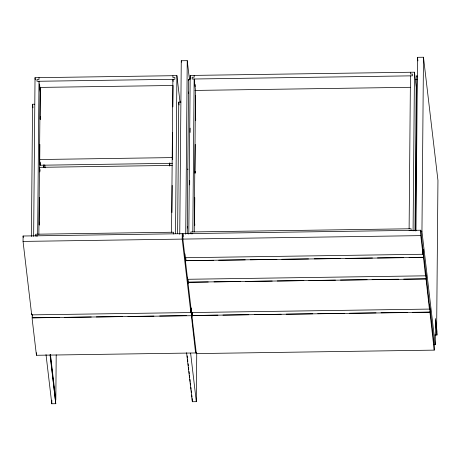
<?xml version="1.0" encoding="UTF-8"?>
<svg xmlns="http://www.w3.org/2000/svg" width="461" height="461" viewBox="0 0 461 461"><rect width="100%" height="100%" fill="white"/><g stroke="black" fill="none" stroke-linecap="round" stroke-linejoin="round"><path stroke-width="0.69" d="M184.988 253.93L185.091 256.835M191.43 308.755L191.488 312.472M31.711 313.768L31.694 314.875L23.05 241.414L23.096 236.009L182.245 233.692L196.317 353.593L434.21 350.13L434.256 344.724L429.543 304.606M31.417 236.51L32.57 104.249L34.731 104.221M33.647 236.418L35.03 77.713L176.903 75.65L180.009 102.06M37.652 234.194L38.989 81.263L40.326 92.684L40.095 119.249M39.018 77.655L39.001 79.459L37.007 79.488L36.995 81.292L174.88 79.28L174.892 77.483L172.898 77.511L172.915 75.708M38.868 234.447L39.456 167.337L172.356 165.401M172.374 163.309L40.193 165.234L39.519 159.523L40.153 87.411L173.054 85.481L172.869 106.9M39.173 224.795L39.41 197.51M39.64 171.659L39.877 144.379M39.387 225.072L39.416 222.196M39.853 171.936L39.877 169.066M40.309 119.526L40.338 116.65M40.193 165.234L40.216 162.381M43.662 167.297L43.68 165.142M43.876 167.574L43.904 164.704M50.289 355.033L55.781 403.715L51.793 403.773L51.822 400.183M56.207 354.878L55.81 400.108L50.468 354.647M169.585 165.464L169.608 163.309M169.804 165.741L169.827 162.871M171.55 232.246L172.887 79.315L173.134 81.453M171.941 212.527L172.184 185.391M172.673 159.731L172.645 132.601M173.526 234.021L173.543 232.217L35.658 234.223L35.641 236.026L37.635 235.997M175.526 233.641L176.903 75.65M177.612 233.664L178.764 102.123L180.919 102.094M179.744 234.297L181.265 60.748L187.241 60.662L189.419 79.183M190.952 307.787L190.842 312.564L182.199 239.103L182.245 233.692M185.581 262.223L185.576 260.638L423.532 257.411L423.573 255.198L420.807 230.223L182.913 233.681L182.867 239.092L420.76 235.629L422.962 254.27L422.933 249.528L423.06 250.398M185.725 234.211L187.241 60.662M187.247 233.802L188.595 79.269L189.92 79.246M188.808 234.165L190.191 75.454L414.468 72.193L416.225 87.181L414.975 230.811M189.667 184.896L189.702 180.585M190.122 132.428L190.163 128.112M190.987 308.075L191.413 315.704L32.201 317.79L32.195 319.248L36.436 355.281L195.591 352.965L195.7 348.193M192.813 231.935L194.15 79.004L195.493 90.425L194.254 231.871M194.179 75.397L194.167 77.2L192.174 77.229L192.156 79.033L412.439 75.829L412.457 74.025L410.463 74.054L410.48 72.25M196.743 353.558L196.323 401.669L192.335 401.727L192.185 398.506M194.525 225.683L194.773 197.585M194.986 173.273L195.239 144.339M195.447 120.137L195.66 95.727M194.761 225.389L194.778 223.902M195.222 172.973L195.234 171.377M195.683 120.292L195.695 118.408M196.317 353.593L196.328 352.239M409.109 228.789L410.446 75.858M413.079 230.903L414.468 72.193M415.499 230.898L416.853 75.644L417.003 76.883M415.978 230.857L417.493 57.314L423.475 57.227L437.95 180.435L436.653 328.56M420.76 235.629L420.807 230.223M433.922 344.73L435.253 344.707L421.953 231.491L423.475 57.227M435.253 344.707L435.484 318.568L436.993 331.419L436.959 335.02L434.804 335.055M435.685 320.28L435.651 323.887L436.959 335.02M187.858 169.008L187.858 169.625M185.091 257.44L185.045 257.653M36.448 355.235L36.373 352.757M185.576 260.638L185.622 257.711L423.515 254.253M192.024 317.041L192.001 315.508L429.975 312.235L430.009 310.023L425.636 271.339L426.068 278.968L188.105 282.195L188.117 283.78M191.35 315.474L195.591 352.965M192.099 315.606L192.058 312.535L429.957 309.077M423.469 257.18L425.491 275.828L425.601 271.056L423.106 249.781M425.999 278.738L429.404 309.089L429.375 304.352L429.502 305.222M32.189 317.831L32.247 314.863L191.396 312.546M192.001 315.508L217.909 315.163M415.154 79.39L417.291 79.355M194.94 90.431L410.181 87.302M39.519 159.523L172.426 157.593M192.796 233.739L190.802 233.767L190.819 231.964L411.103 228.76L411.091 230.563L409.097 230.592M420.622 231.514L421.953 231.491M23.05 241.414L182.199 239.103M185.593 260.719L213.627 260.309M218.658 260.235L245.246 259.848M250.277 259.779L276.871 259.387M281.901 259.318L308.495 258.932M314.246 258.846L340.12 258.471M345.865 258.385L372.459 257.999M377.49 257.924L403.363 257.549M409.114 257.469L423.492 257.255M426.05 275.811L188.151 279.274L188.105 282.195M188.128 282.276L208.251 281.982M214.002 281.901L240.596 281.51M245.627 281.44L272.215 281.054M277.245 280.98L303.839 280.593M308.87 280.519L335.464 280.132M340.495 280.058L367.089 279.671M372.119 279.596L398.713 279.21M403.744 279.141L426.022 278.813M32.938 317.854L59.584 317.468M64.626 317.393L91.272 317.007M96.314 316.932L122.24 316.557M127.997 316.471L153.922 316.096M159.685 316.01L186.33 315.624M222.94 315.094L248.813 314.713M254.564 314.633L281.158 314.246M286.189 314.172L312.777 313.785M317.808 313.711L344.402 313.324M349.432 313.25L376.026 312.863M381.057 312.788L407.651 312.402M412.681 312.333L429.929 312.08M429.906 312.005L434.21 350.13M187.397 226.455L187.397 228.022M187.575 279.21L187.552 277.147M417.493 57.314L417.914 60.875M194.502 80.053L194.749 82.196M195.003 84.34L195.257 86.478M190.191 75.454L190.612 79.027M188.595 79.269L188.751 80.6M181.265 60.748L181.432 62.177M178.764 102.123L179.099 104.981M182.913 233.681L183.248 236.539M185.708 257.497L186.042 260.332M192.145 312.287L192.479 315.105M169.394 163.177L169.729 166.029M190.618 353.132L196.323 401.669M187.178 355.886L187.425 358.018M187.592 359.436L187.846 361.568M188.094 363.7L188.347 365.832M188.514 367.25L188.762 369.382M189.016 371.514L189.264 373.646M189.431 375.064L189.678 377.196M189.932 379.328L190.18 381.46M190.347 382.878L190.6 385.01M190.848 387.142L191.102 389.268M191.269 390.692L191.517 392.824M191.764 394.956L192.018 397.082M186.578 352.717L192.335 401.727M40.153 87.411L40.32 88.84M39.588 84.455L39.842 86.593M40.09 88.737L40.343 90.88M35.03 77.713L35.284 79.857M44.798 164.986L45.132 167.844M32.57 104.249L32.99 107.822M39.456 167.337L39.871 170.904M50.019 354.705L55.781 403.715M46.008 354.521L51.793 403.773M23.096 236.009L23.263 237.432M32.333 314.615L32.495 316.021M188.526 92.235C188.555 95.197 188.676 91.001 188.526 92.235"/></g></svg>
